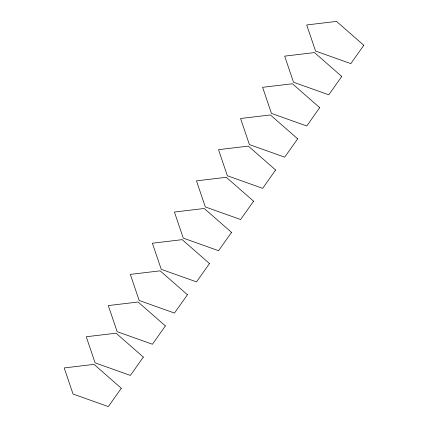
<?xml version="1.0" encoding="UTF-8"?>
<svg xmlns="http://www.w3.org/2000/svg" width="428" height="428" viewBox="0 0 428 428"><rect width="100%" height="100%" fill="white"/><g stroke="black" fill="none" stroke-linecap="round" stroke-linejoin="round"><path stroke-width="0.64" d="M121.29 388.271L108.332 406.6L73.049 394.033L64.2 367.936L94.016 364.378L121.29 388.271M143.337 357.091L130.38 375.42L95.096 362.853L86.247 336.756L116.063 333.198L143.337 357.091M165.385 325.911L152.427 344.24L117.144 331.673L108.295 305.576L138.11 302.018L165.385 325.911M187.432 294.731L174.474 313.061L139.186 300.493L130.337 274.396L160.152 270.838L187.432 294.731M209.479 263.552L196.516 281.881L161.233 269.314L152.384 243.216L182.2 239.659L209.479 263.552M231.521 232.372L218.564 250.701L183.28 238.134L174.431 212.037L204.247 208.479L231.521 232.372M253.569 201.192L240.611 219.521L205.328 206.954L196.479 180.857L226.294 177.299L253.569 201.192M275.616 170.012L262.658 188.341L227.37 175.774L218.521 149.677L248.342 146.119L275.616 170.012M297.663 138.833L284.7 157.162L249.417 144.594L240.568 118.497L270.384 114.939L297.663 138.833M319.705 107.653L306.748 125.982L271.464 113.415L262.615 87.317L292.431 83.76L319.705 107.653M341.753 76.473L328.795 94.802L293.512 82.235L284.663 56.138L314.478 52.58L341.753 76.473M363.8 45.293L350.842 63.622L315.554 51.055L306.71 24.958L336.526 21.4L363.8 45.293"/></g></svg>
